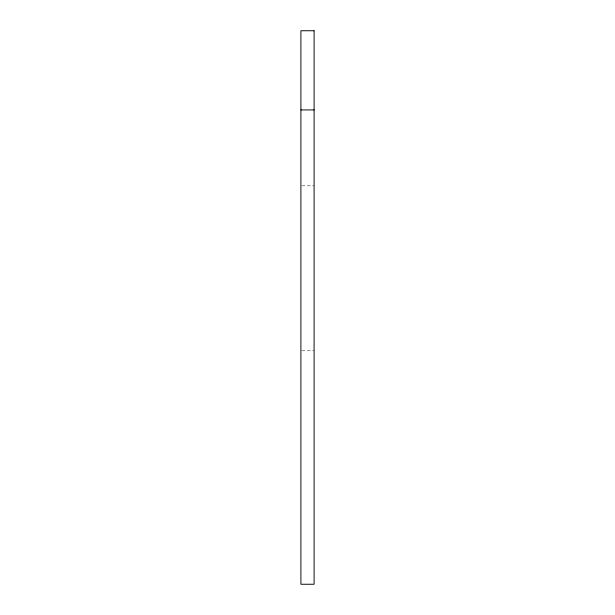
<?xml version="1.0" encoding="UTF-8"?>
<svg xmlns="http://www.w3.org/2000/svg" width="615" height="615" viewBox="0 0 615 615"><rect width="100%" height="100%" fill="white"/><g stroke="black" fill="none" stroke-linecap="round" stroke-linejoin="round"><path stroke-width="0.46" stroke-dasharray="3.08 2.31" d="M301.842 185.822L314.096 185.822M301.842 350.788L314.096 350.788"/><path stroke-width="0.92" d="M300.904 109.931L314.096 109.931M314.096 30.75L300.904 30.75L300.904 584.25L314.096 584.25L314.096 30.75"/></g></svg>
